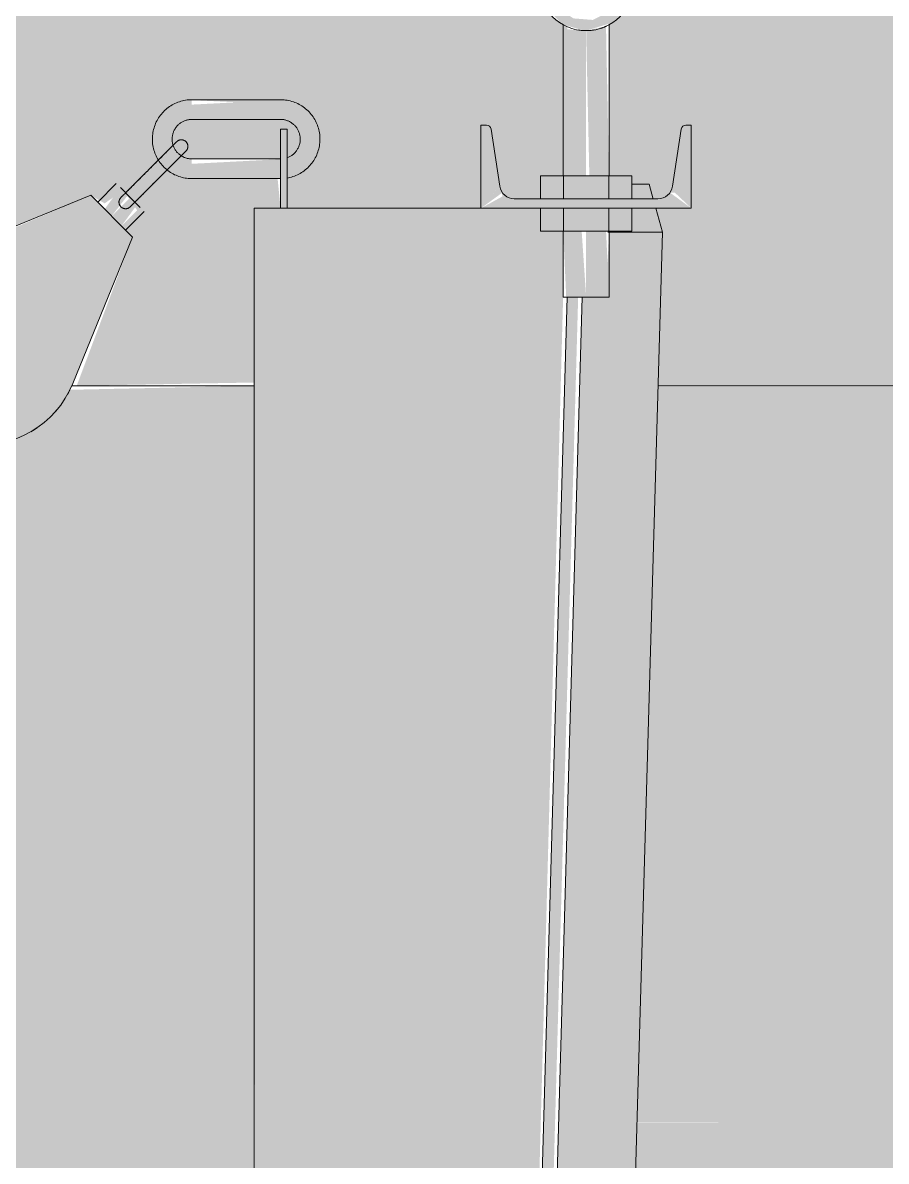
# Model space of a CAD drawing. Header units: inches. Extents: x -54880 to -186, y -265 to 853.
# Drawn here: x -15896.8 to -15880.38, y 263.26 to 284.9 of the extents above; entities that cross this region are included whole.
import ezdxf

# ---------------------------------------------------------------- set-up
doc = ezdxf.new("R2010")
doc.units = ezdxf.units.IN
doc.header["$MEASUREMENT"] = 0
for name, color, linetype, lineweight in [('I-WALL', 2, 'Continuous', 9), ('M-HVAC-DUCT', 70, 'Continuous', 9), ('Q-SPCQ', 91, 'Continuous', 9)]:
    doc.layers.add(name, color=color, linetype=linetype, lineweight=lineweight)

# ---------------------------------------------------------------- blocks, each defined once
blk = doc.blocks.new('Basketball_Backstop-Performance_Sports_Systems-3103-Ceiling_Hung - 27_-0_ to 27_-11 7_8_-652462-Section 1')
at = {"layer": 'Q-SPCQ'}
for points in [[(22184.678, 284.75), (22185.165, 284.898), (22185.463, 285.203), (22185.584, 285.656), (22185.463, 286.109), (22185.428, 286.089), (22185.391, 285.465), (22185.19, 285.144), (22184.804, 284.954), (22184.436, 284.983), (22184.127, 285.184), (22183.951, 285.514), (22183.893, 286.109), (22183.777, 285.615), (22183.893, 285.203), (22184.225, 284.871), (22184.605, 284.76)], [(22178.865, 283.069), (22178.865, 283.431), (22177.178, 283.344), (22177.178, 283.069)], [(22178.99, 281.375), (22178.99, 282.875), (22178.865, 282.875), (22178.865, 281.375)], [(22178.865, 281.944), (22178.865, 282.306), (22177.178, 282.219), (22177.178, 281.944)], [(22184.245, 281.555), (22184.245, 281.992), (22183.812, 281.992), (22183.812, 281.555)], [(22185.111, 281.555), (22185.111, 281.992), (22184.245, 281.992), (22184.245, 281.555)], [(22185.544, 281.555), (22185.544, 281.992), (22185.111, 281.992), (22185.111, 281.555)], [(22175.653, 281.225), (22175.962, 281.623), (22175.819, 281.766), (22175.52, 281.357), (22175.584, 281.294)], [(22175.84, 281.037), (22176.139, 281.446), (22176.006, 281.578), (22175.653, 281.225), (22175.785, 281.092)], [(22184.245, 280.937), (22184.245, 281.375), (22183.812, 281.375), (22183.812, 280.937)], [(22185.111, 280.937), (22185.111, 281.375), (22184.245, 281.375), (22184.245, 280.937)], [(22185.544, 280.937), (22185.544, 281.375), (22185.111, 281.375), (22185.111, 280.937)], [(22180.969, 152.543), (22182.463, 152.543), (22186.13, 280.918), (22185.114, 280.918), (22185.056, 279.687), (22184.601, 279.687), (22181.073, 156.155)], [(22180.969, 152.543), (22184.526, 279.687), (22184.32, 279.687), (22180.944, 160.843), (22180.944, 152.633)]]:
    blk.add_hatch(color=256, dxfattribs=at).paths.add_polyline_path(points, flags=0)
h = blk.add_hatch(color=256, dxfattribs=at)
h.paths.add_polyline_path([(22184.678, 279.687), (22185.115, 279.687), (22185.057, 280.937), (22184.678, 280.937)], flags=0)
h.paths.add_polyline_path([(22185.056, 281.992), (22185.112, 281.992), (22185.056, 284.833), (22184.678, 284.75), (22184.739, 281.992), (22185.018, 281.992)], flags=0)
h = blk.add_hatch(color=256, dxfattribs=at)
h.paths.add_polyline_path([(22184.678, 279.687), (22184.593, 280.937), (22184.242, 280.937), (22184.299, 279.687), (22184.565, 279.687)], flags=0)
h.paths.add_polyline_path([(22184.243, 281.992), (22184.678, 281.992), (22184.678, 284.75), (22184.247, 284.781), (22184.244, 282.751)], flags=0)
h = blk.add_hatch(color=256, dxfattribs=at)
h.paths.add_polyline_path([(22186.678, 281.375), (22186.678, 282.955), (22186.486, 282.879), (22186.321, 281.793)], flags=0)
h.paths.add_polyline_path([(22186.678, 281.375), (22186.271, 281.671), (22186.227, 281.623)], flags=0)
h.paths.add_polyline_path([(22182.678, 281.375), (22186.678, 281.375), (22186.044, 281.555), (22183.312, 281.555)], flags=0)
h.paths.add_polyline_path([(22182.678, 281.375), (22183.084, 281.671), (22183.052, 281.729)], flags=0)
h.paths.add_polyline_path([(22182.678, 281.375), (22183.035, 281.793), (22182.869, 282.879), (22182.678, 282.955), (22182.678, 282.751)], flags=0)
h = blk.add_hatch(color=256, dxfattribs=at)
h.paths.add_polyline_path([(22186.044, 280.918), (22186.13, 280.918), (22186.002, 281.375), (22185.544, 281.375), (22185.544, 280.937), (22185.544, 280.918)], flags=0)
h.paths.add_polyline_path([(22185.952, 281.555), (22185.875, 281.832), (22185.544, 281.832), (22185.544, 281.555)], flags=0)
h = blk.add_hatch(color=256, dxfattribs=at)
h.paths.add_polyline_path([(22173.09, 276.877), (22173.548, 276.912), (22173.985, 277.058), (22174.373, 277.305), (22174.689, 277.64), (22174.922, 278.062), (22176.05, 280.827), (22175.255, 281.623), (22172.068, 280.261), (22171.733, 279.945), (22171.485, 279.557), (22171.34, 279.121), (22171.305, 278.662), (22171.447, 278.062), (22171.569, 277.787), (22171.852, 277.424), (22172.217, 277.14), (22172.636, 276.955)], flags=0)
h.paths.add_polyline_path([(22173.309, 278.262), (22173.309, 278.502), (22173.192, 278.409), (22173.286, 278.29)], flags=0)
h.paths.add_polyline_path([(22172.821, 278.393), (22173.001, 278.534), (22172.898, 278.587), (22172.822, 278.396)], flags=0)
h.paths.add_polyline_path([(22173.047, 279.238), (22173.047, 278.998), (22173.215, 279.026), (22173.05, 279.234)], flags=0)
h.paths.add_polyline_path([(22173.535, 279.107), (22173.321, 278.991), (22173.461, 278.92), (22173.509, 279.042)], flags=0)
h.paths.add_polyline_path([(22173.309, 278.262), (22172.804, 278.456), (22172.725, 278.916), (22173.082, 279.229), (22173.546, 279.068), (22173.641, 278.594), (22173.344, 278.298)], flags=0)
h.paths.add_polyline_path([(22173.399, 278.58), (22173.666, 278.619), (22173.459, 278.75), (22173.421, 278.609)], flags=0)
h.paths.add_polyline_path([(22172.901, 278.713), (22172.822, 278.9), (22172.718, 278.859), (22172.857, 278.748)], flags=0)
h = blk.add_hatch(color=256, dxfattribs=at)
h.paths.add_polyline_path([(22181.678, 116), (22181.658, 119.75), (22178.365, 119.75), (22178.365, 119.312), (22179.053, 119.312), (22179.053, 119.125), (22178.365, 119.125), (22178.365, 116), (22180.82, 116)], flags=0)
h.paths.add_polyline_path([(22178.365, 120.25), (22181.678, 120.25), (22181.612, 128.782), (22178.365, 128.75), (22178.365, 120.875), (22179.053, 120.875), (22179.053, 120.687), (22178.365, 120.687)], flags=0)
h.paths.add_polyline_path([(22181.678, 129.217), (22181.678, 135.437), (22178.365, 135.437), (22178.365, 135), (22179.053, 135), (22179.053, 134.812), (22178.365, 134.812), (22178.365, 129.205), (22179.336, 129.231), (22180.583, 129.242), (22181.609, 129.218)], flags=0)
h.paths.add_polyline_path([(22181.188, 129), (22181.678, 129.125), (22181.609, 129.186), (22181.334, 129.065)], flags=0)
h.paths.add_polyline_path([(22181.678, 128.823), (22181.611, 128.944), (22181.367, 128.935), (22181.611, 128.847)], flags=0)
h.paths.add_polyline_path([(22179.939, 135.937), (22181.678, 135.937), (22181.678, 152.543), (22180.969, 152.543), (22180.944, 152.633), (22180.944, 161.75), (22178.365, 161.75), (22178.447, 161.312), (22179.053, 161.312), (22179.053, 161.125), (22178.365, 161.125), (22178.365, 136.562), (22179.053, 136.562), (22179.053, 136.375), (22178.365, 136.375), (22178.365, 135.937), (22179.336, 135.937)], flags=0)
h.paths.add_polyline_path([(22180.944, 162.25), (22180.966, 162.25), (22181.678, 187.186), (22181.678, 224.783), (22178.365, 224.75), (22178.446, 162.875), (22179.053, 162.875), (22179.053, 162.687), (22178.365, 162.687), (22178.447, 162.25), (22180.82, 162.25)], flags=0)
h.paths.add_polyline_path([(22181.678, 225.217), (22181.678, 281.375), (22178.365, 281.375), (22178.404, 225.203), (22179.336, 225.231), (22180.583, 225.242), (22181.188, 225.228)], flags=0)
h.paths.add_polyline_path([(22181.188, 225), (22181.678, 225.125), (22181.678, 225.217), (22181.334, 225.065)], flags=0)
h.paths.add_polyline_path([(22181.678, 224.823), (22181.678, 224.935), (22181.534, 224.875)], flags=0)
h = blk.add_hatch(color=256, dxfattribs=at)
h.paths.add_polyline_path([(22181.678, 116), (22184.99, 116), (22184.988, 119.788), (22183.586, 119.752), (22181.678, 119.75), (22181.678, 118.645)], flags=0)
h.paths.add_polyline_path([(22181.678, 120.217), (22184.533, 120.195), (22184.99, 120.208), (22184.982, 128.125), (22184.303, 128.125), (22184.303, 128.312), (22184.99, 128.312), (22184.982, 128.75), (22181.678, 128.75), (22181.678, 120.241)], flags=0)
h.paths.add_polyline_path([(22182.168, 120), (22181.678, 120.125), (22181.699, 120.062), (22181.9, 120.035)], flags=0)
h.paths.add_polyline_path([(22181.678, 119.823), (22181.9, 119.965), (22181.678, 119.875)], flags=0)
h.paths.add_polyline_path([(22182.535, 129.25), (22184.99, 129.25), (22184.981, 129.687), (22184.303, 129.687), (22184.303, 129.875), (22184.99, 129.875), (22184.977, 135.474), (22183.586, 135.44), (22181.678, 135.437), (22181.747, 129.25), (22181.9, 129.25)], flags=0)
h.paths.add_polyline_path([(22181.678, 135.904), (22184.483, 135.886), (22184.99, 135.895), (22184.959, 161.785), (22183.586, 161.752), (22182.727, 161.77), (22182.463, 152.543), (22181.678, 152.543), (22181.678, 135.929)], flags=0)
h.paths.add_polyline_path([(22182.168, 135.687), (22181.678, 135.812), (22181.678, 135.752), (22181.9, 135.723)], flags=0)
h.paths.add_polyline_path([(22181.678, 135.511), (22181.78, 135.636), (22181.678, 135.562)], flags=0)
h.paths.add_polyline_path([(22184.634, 162.187), (22184.99, 162.208), (22184.917, 224.125), (22184.508, 224.125), (22182.773, 162.242), (22184.601, 162.19)], flags=0)
h.paths.add_polyline_path([(22181.678, 187.186), (22182.751, 224.75), (22181.678, 224.75), (22181.678, 207.731)], flags=0)
h.paths.add_polyline_path([(22184.636, 224.312), (22184.99, 224.312), (22184.916, 224.75), (22184.526, 224.75), (22184.547, 224.312)], flags=0)
h.paths.add_polyline_path([(22182.244, 225.25), (22182.765, 225.25), (22184.24, 279.687), (22184.24, 280.937), (22183.812, 280.937), (22183.812, 281.375), (22181.678, 281.375), (22181.678, 225.25), (22181.9, 225.25)], flags=0)
h.paths.add_polyline_path([(22184.659, 225.25), (22184.99, 225.25), (22184.915, 225.687), (22184.552, 225.687), (22184.547, 225.25), (22184.636, 225.25)], flags=0)
h.paths.add_polyline_path([(22184.915, 225.875), (22184.99, 225.875), (22184.907, 238.104), (22184.636, 225.875), (22184.877, 225.875)], flags=0)
for p, q in [((22184.24, 284.862), (22184.24, 281.992)), ((22184.24, 284.862), (22184.24, 281.992)), ((22185.115, 281.992), (22185.115, 284.862)), ((22185.115, 281.992), (22185.115, 284.862)), ((22178.865, 283.437), (22177.178, 283.437)), ((22177.178, 283.062), (22178.865, 283.062)), ((22178.865, 281.375), (22178.865, 282.875)), ((22178.99, 282.875), (22178.865, 282.875)), ((22178.99, 282.875), (22178.99, 281.375)), ((22182.78, 282.955), (22182.678, 282.955)), ((22182.678, 282.955), (22182.678, 281.375)), ((22183.035, 281.793), (22182.869, 282.879)), ((22186.486, 282.879), (22186.321, 281.793)), ((22186.678, 282.955), (22186.575, 282.955)), ((22186.678, 281.375), (22186.678, 282.955)), ((22178.865, 282.312), (22177.178, 282.312)), ((22183.812, 281.992), (22184.245, 281.992)), ((22183.812, 281.992), (22183.812, 281.555)), ((22184.245, 281.992), (22185.111, 281.992)), ((22184.245, 281.555), (22184.245, 281.992)), ((22185.111, 281.992), (22185.544, 281.992)), ((22185.111, 281.555), (22185.111, 281.992)), ((22185.544, 281.555), (22185.544, 281.992)), ((22175.741, 281.844), (22175.388, 281.49)), ((22175.819, 281.766), (22176.006, 281.578)), ((22177.178, 281.937), (22178.865, 281.937)), ((22185.875, 281.832), (22185.544, 281.832)), ((22185.953, 281.55), (22185.875, 281.832)), ((22175.255, 281.623), (22172.469, 280.486)), ((22176.05, 280.827), (22175.255, 281.623)), ((22176.006, 281.578), (22176.194, 281.391)), ((22186.044, 281.555), (22183.312, 281.555)), ((22178.365, 281.375), (22178.365, 225.161)), ((22178.365, 281.375), (22181.678, 281.375)), ((22181.678, 281.375), (22182.684, 281.375)), ((22182.678, 281.375), (22186.678, 281.375)), ((22183.812, 281.375), (22183.812, 280.937)), ((22184.245, 280.937), (22184.245, 281.375)), ((22185.111, 280.937), (22185.111, 281.375)), ((22185.544, 280.937), (22185.544, 281.375)), ((22186.13, 280.918), (22186.002, 281.375)), ((22175.918, 280.96), (22176.271, 281.313)), ((22182.463, 152.543), (22186.13, 280.918)), ((22184.245, 280.937), (22183.812, 280.937)), ((22184.24, 280.937), (22184.24, 279.687)), ((22185.111, 280.937), (22184.245, 280.937)), ((22185.09, 280.918), (22186.13, 280.918)), ((22185.544, 280.937), (22185.111, 280.937)), ((22185.115, 279.687), (22185.115, 280.937)), ((22174.914, 278.042), (22176.05, 280.827)), ((22180.968, 162.328), (22184.32, 279.687)), ((22180.969, 152.543), (22184.601, 279.687)), ((22184.678, 279.687), (22184.24, 279.687)), ((22185.115, 279.687), (22184.678, 279.687))]:
    blk.add_line(p, q, dxfattribs=at)
at = {"layer": 'Q-SPCQ', "flags": 128}
for points in [[(22177.178, 283.437), (22177.148, 283.437), (22177.118, 283.435), (22177.088, 283.432), (22177.058, 283.428), (22177.029, 283.423), (22177, 283.416), (22176.971, 283.408), (22176.942, 283.399), (22176.914, 283.389), (22176.886, 283.378), (22176.858, 283.366), (22176.831, 283.353), (22176.805, 283.338), (22176.779, 283.323), (22176.754, 283.307), (22176.73, 283.289), (22176.706, 283.271), (22176.683, 283.251), (22176.661, 283.231), (22176.64, 283.21), (22176.619, 283.188), (22176.6, 283.165), (22176.581, 283.142), (22176.563, 283.118), (22176.547, 283.093), (22176.531, 283.067), (22176.516, 283.041), (22176.503, 283.014), (22176.49, 282.987), (22176.479, 282.959), (22176.468, 282.931), (22176.459, 282.903), (22176.451, 282.874), (22176.444, 282.844), (22176.439, 282.815), (22176.434, 282.785), (22176.431, 282.756), (22176.429, 282.726), (22176.428, 282.696), (22176.428, 282.687)], [(22179.615, 282.687), (22179.615, 282.717), (22179.613, 282.747), (22179.61, 282.777), (22179.606, 282.807), (22179.6, 282.837), (22179.594, 282.866), (22179.586, 282.895), (22179.577, 282.923), (22179.567, 282.952), (22179.556, 282.98), (22179.544, 283.007), (22179.531, 283.034), (22179.516, 283.06), (22179.501, 283.086), (22179.484, 283.111), (22179.467, 283.135), (22179.448, 283.159), (22179.429, 283.182), (22179.409, 283.204), (22179.388, 283.226), (22179.366, 283.246), (22179.343, 283.266), (22179.32, 283.284), (22179.295, 283.302), (22179.271, 283.319), (22179.245, 283.334), (22179.219, 283.349), (22179.192, 283.363), (22179.165, 283.375), (22179.137, 283.387), (22179.109, 283.397), (22179.08, 283.406), (22179.051, 283.414), (22179.022, 283.421), (22178.993, 283.427), (22178.963, 283.431), (22178.933, 283.434), (22178.903, 283.437), (22178.873, 283.437), (22178.865, 283.437)], [(22176.803, 282.687), (22176.803, 282.702), (22176.804, 282.717), (22176.806, 282.732), (22176.808, 282.747), (22176.81, 282.762), (22176.814, 282.777), (22176.817, 282.791), (22176.822, 282.805), (22176.827, 282.82), (22176.832, 282.834), (22176.839, 282.847), (22176.845, 282.861), (22176.852, 282.874), (22176.86, 282.887), (22176.868, 282.899), (22176.877, 282.911), (22176.886, 282.923), (22176.896, 282.935), (22176.906, 282.946), (22176.917, 282.957), (22176.928, 282.967), (22176.939, 282.977), (22176.951, 282.986), (22176.963, 282.995), (22176.975, 283.003), (22176.988, 283.011), (22177.001, 283.018), (22177.014, 283.025), (22177.028, 283.031), (22177.042, 283.037), (22177.056, 283.042), (22177.07, 283.047), (22177.085, 283.051), (22177.099, 283.054), (22177.114, 283.057), (22177.129, 283.059), (22177.144, 283.061), (22177.159, 283.062), (22177.174, 283.062), (22177.178, 283.062)], [(22178.865, 283.062), (22178.88, 283.062), (22178.895, 283.061), (22178.91, 283.06), (22178.925, 283.058), (22178.94, 283.055), (22178.954, 283.052), (22178.969, 283.048), (22178.983, 283.043), (22178.997, 283.038), (22179.011, 283.033), (22179.025, 283.027), (22179.038, 283.02), (22179.052, 283.013), (22179.065, 283.005), (22179.077, 282.997), (22179.089, 282.988), (22179.101, 282.979), (22179.113, 282.969), (22179.124, 282.959), (22179.134, 282.949), (22179.145, 282.938), (22179.154, 282.926), (22179.164, 282.915), (22179.173, 282.903), (22179.181, 282.89), (22179.189, 282.877), (22179.196, 282.864), (22179.203, 282.851), (22179.209, 282.837), (22179.215, 282.823), (22179.22, 282.809), (22179.225, 282.795), (22179.229, 282.781), (22179.232, 282.766), (22179.235, 282.751), (22179.237, 282.736), (22179.239, 282.722), (22179.24, 282.707), (22179.24, 282.692), (22179.24, 282.687)], [(22176.36, 282.109), (22176.381, 282.13), (22176.402, 282.151), (22176.423, 282.172), (22176.444, 282.193), (22176.465, 282.214), (22176.486, 282.235), (22176.506, 282.255), (22176.527, 282.276), (22176.547, 282.296), (22176.566, 282.315), (22176.586, 282.335), (22176.605, 282.354), (22176.623, 282.372), (22176.641, 282.39), (22176.659, 282.408), (22176.677, 282.425), (22176.693, 282.442), (22176.709, 282.458), (22176.725, 282.474), (22176.74, 282.489), (22176.755, 282.504), (22176.769, 282.518), (22176.782, 282.531), (22176.794, 282.543), (22176.806, 282.555), (22176.817, 282.566), (22176.828, 282.576), (22176.837, 282.586), (22176.846, 282.595), (22176.854, 282.603), (22176.861, 282.61), (22176.868, 282.617), (22176.874, 282.622), (22176.878, 282.627), (22176.882, 282.631), (22176.886, 282.635), (22176.888, 282.637), (22176.889, 282.638), (22176.89, 282.639)], [(22176.89, 282.639), (22176.89, 282.639), (22176.888, 282.637), (22176.886, 282.635), (22176.883, 282.632), (22176.88, 282.629), (22176.875, 282.624), (22176.869, 282.618), (22176.863, 282.612), (22176.856, 282.605), (22176.848, 282.597), (22176.84, 282.589), (22176.83, 282.579), (22176.82, 282.569), (22176.809, 282.558), (22176.797, 282.546), (22176.785, 282.534), (22176.772, 282.521), (22176.758, 282.507), (22176.744, 282.493), (22176.729, 282.478), (22176.714, 282.463), (22176.698, 282.447), (22176.681, 282.43), (22176.664, 282.413), (22176.646, 282.395), (22176.628, 282.377), (22176.61, 282.359), (22176.591, 282.34), (22176.572, 282.321), (22176.552, 282.301), (22176.532, 282.281), (22176.512, 282.261), (22176.491, 282.24), (22176.471, 282.22), (22176.45, 282.199), (22176.429, 282.178), (22176.408, 282.157), (22176.387, 282.136), (22176.366, 282.114), (22176.36, 282.109)], [(22176.428, 282.687), (22176.428, 282.658), (22176.43, 282.628), (22176.433, 282.598), (22176.437, 282.568), (22176.443, 282.538), (22176.449, 282.509), (22176.457, 282.48), (22176.466, 282.452), (22176.476, 282.423), (22176.487, 282.395), (22176.499, 282.368), (22176.513, 282.341), (22176.527, 282.315), (22176.542, 282.289), (22176.559, 282.264), (22176.576, 282.24), (22176.595, 282.216), (22176.614, 282.193), (22176.634, 282.171), (22176.655, 282.149), (22176.677, 282.129), (22176.7, 282.109), (22176.723, 282.091), (22176.748, 282.073), (22176.773, 282.056), (22176.798, 282.041), (22176.824, 282.026), (22176.851, 282.012), (22176.878, 282), (22176.906, 281.988), (22176.934, 281.978), (22176.963, 281.969), (22176.992, 281.961), (22177.021, 281.954), (22177.05, 281.948), (22177.08, 281.944), (22177.11, 281.941), (22177.14, 281.938), (22177.17, 281.938), (22177.178, 281.937)], [(22177.178, 282.312), (22177.163, 282.313), (22177.148, 282.314), (22177.133, 282.315), (22177.118, 282.317), (22177.103, 282.32), (22177.089, 282.323), (22177.074, 282.327), (22177.06, 282.332), (22177.046, 282.337), (22177.032, 282.342), (22177.018, 282.348), (22177.005, 282.355), (22176.991, 282.362), (22176.979, 282.37), (22176.966, 282.378), (22176.954, 282.387), (22176.942, 282.396), (22176.931, 282.406), (22176.919, 282.416), (22176.909, 282.426), (22176.899, 282.437), (22176.889, 282.449), (22176.879, 282.46), (22176.871, 282.472), (22176.862, 282.485), (22176.854, 282.498), (22176.847, 282.511), (22176.84, 282.524), (22176.834, 282.538), (22176.828, 282.552), (22176.823, 282.566), (22176.819, 282.58), (22176.815, 282.594), (22176.811, 282.609), (22176.808, 282.624), (22176.806, 282.639), (22176.804, 282.653), (22176.803, 282.668), (22176.803, 282.683), (22176.803, 282.687)], [(22176.89, 282.639), (22176.894, 282.643), (22176.897, 282.646), (22176.901, 282.649), (22176.905, 282.652), (22176.909, 282.655), (22176.914, 282.658), (22176.918, 282.66), (22176.922, 282.662), (22176.927, 282.665), (22176.932, 282.667), (22176.936, 282.668), (22176.941, 282.67), (22176.946, 282.671), (22176.951, 282.673), (22176.955, 282.674), (22176.96, 282.674), (22176.965, 282.675), (22176.97, 282.675), (22176.975, 282.676), (22176.98, 282.676), (22176.985, 282.676), (22176.99, 282.675), (22176.995, 282.675), (22177, 282.674), (22177.005, 282.673), (22177.01, 282.672), (22177.015, 282.67), (22177.02, 282.669), (22177.024, 282.667), (22177.029, 282.665), (22177.033, 282.663), (22177.038, 282.661), (22177.042, 282.658), (22177.046, 282.656), (22177.051, 282.653), (22177.055, 282.65), (22177.059, 282.647), (22177.062, 282.643), (22177.066, 282.64), (22177.067, 282.639)], [(22177.067, 282.639), (22177.07, 282.635), (22177.074, 282.632), (22177.077, 282.628), (22177.08, 282.624), (22177.083, 282.62), (22177.085, 282.616), (22177.088, 282.611), (22177.09, 282.607), (22177.092, 282.602), (22177.094, 282.598), (22177.096, 282.593), (22177.098, 282.588), (22177.099, 282.583), (22177.1, 282.579), (22177.101, 282.574), (22177.102, 282.569), (22177.103, 282.564), (22177.103, 282.559), (22177.103, 282.554), (22177.103, 282.549), (22177.103, 282.544), (22177.103, 282.539), (22177.102, 282.534), (22177.102, 282.529), (22177.101, 282.524), (22177.099, 282.519), (22177.098, 282.514), (22177.097, 282.51), (22177.095, 282.505), (22177.093, 282.5), (22177.091, 282.496), (22177.089, 282.491), (22177.086, 282.487), (22177.083, 282.483), (22177.081, 282.479), (22177.078, 282.475), (22177.075, 282.471), (22177.071, 282.467), (22177.068, 282.463), (22177.067, 282.462)], [(22178.985, 281.947), (22179.014, 281.952), (22179.044, 281.959), (22179.073, 281.967), (22179.101, 281.976), (22179.13, 281.986), (22179.157, 281.997), (22179.185, 282.009), (22179.212, 282.022), (22179.238, 282.037), (22179.264, 282.052), (22179.289, 282.068), (22179.313, 282.086), (22179.337, 282.104), (22179.36, 282.124), (22179.382, 282.144), (22179.403, 282.165), (22179.424, 282.187), (22179.443, 282.21), (22179.462, 282.233), (22179.48, 282.257), (22179.496, 282.282), (22179.512, 282.308), (22179.527, 282.334), (22179.54, 282.361), (22179.553, 282.388), (22179.564, 282.416), (22179.575, 282.444), (22179.584, 282.472), (22179.592, 282.501), (22179.599, 282.531), (22179.604, 282.56), (22179.609, 282.59), (22179.612, 282.619), (22179.614, 282.649), (22179.615, 282.679), (22179.615, 282.687)], [(22179.24, 282.687), (22179.24, 282.673), (22179.239, 282.658), (22179.238, 282.643), (22179.236, 282.628), (22179.233, 282.613), (22179.23, 282.598), (22179.226, 282.584), (22179.221, 282.57), (22179.216, 282.555), (22179.211, 282.541), (22179.205, 282.528), (22179.198, 282.514), (22179.191, 282.501), (22179.183, 282.488), (22179.175, 282.476), (22179.166, 282.464), (22179.157, 282.452), (22179.147, 282.44), (22179.137, 282.429), (22179.127, 282.418), (22179.116, 282.408), (22179.104, 282.398), (22179.092, 282.389), (22179.08, 282.38), (22179.068, 282.372), (22179.055, 282.364), (22179.042, 282.357), (22179.029, 282.35), (22179.015, 282.344), (22179.001, 282.338), (22178.987, 282.333)], [(22176.537, 281.932), (22176.558, 281.953), (22176.579, 281.974), (22176.6, 281.995), (22176.621, 282.016), (22176.642, 282.037), (22176.663, 282.058), (22176.683, 282.079), (22176.703, 282.099), (22176.723, 282.119), (22176.743, 282.139), (22176.762, 282.158), (22176.781, 282.177), (22176.8, 282.195), (22176.818, 282.214), (22176.836, 282.231), (22176.853, 282.249), (22176.87, 282.265), (22176.886, 282.282), (22176.902, 282.297), (22176.917, 282.312), (22176.931, 282.327), (22176.945, 282.341), (22176.958, 282.354), (22176.971, 282.366), (22176.983, 282.378), (22176.994, 282.389), (22177.004, 282.4), (22177.014, 282.409), (22177.023, 282.418), (22177.031, 282.426), (22177.038, 282.434), (22177.045, 282.44), (22177.05, 282.446), (22177.055, 282.451), (22177.059, 282.455), (22177.062, 282.458), (22177.065, 282.46), (22177.066, 282.462), (22177.067, 282.462)], [(22177.067, 282.462), (22177.066, 282.462), (22177.065, 282.461), (22177.063, 282.458), (22177.06, 282.456), (22177.056, 282.452), (22177.052, 282.447), (22177.046, 282.442), (22177.04, 282.435), (22177.033, 282.428), (22177.025, 282.42), (22177.016, 282.412), (22177.007, 282.402), (22176.997, 282.392), (22176.986, 282.381), (22176.974, 282.37), (22176.962, 282.357), (22176.949, 282.344), (22176.935, 282.331), (22176.921, 282.316), (22176.906, 282.301), (22176.891, 282.286), (22176.874, 282.27), (22176.858, 282.253), (22176.841, 282.236), (22176.823, 282.219), (22176.805, 282.2), (22176.787, 282.182), (22176.768, 282.163), (22176.748, 282.144), (22176.729, 282.124), (22176.709, 282.104), (22176.689, 282.084), (22176.668, 282.064), (22176.648, 282.043), (22176.627, 282.022), (22176.606, 282.001), (22176.585, 281.98), (22176.563, 281.959), (22176.542, 281.938), (22176.537, 281.932)], [(22176.36, 282.109), (22176.339, 282.088), (22176.317, 282.066), (22176.296, 282.045), (22176.275, 282.024), (22176.254, 282.003), (22176.234, 281.983), (22176.213, 281.962), (22176.193, 281.942), (22176.173, 281.922), (22176.153, 281.902), (22176.134, 281.883), (22176.115, 281.864), (22176.096, 281.845), (22176.078, 281.827), (22176.06, 281.809), (22176.043, 281.792), (22176.026, 281.775), (22176.01, 281.759), (22175.994, 281.743), (22175.979, 281.728), (22175.965, 281.714), (22175.951, 281.7), (22175.938, 281.687), (22175.925, 281.674), (22175.914, 281.662), (22175.902, 281.651), (22175.892, 281.641), (22175.882, 281.631), (22175.874, 281.623), (22175.866, 281.614), (22175.858, 281.607), (22175.852, 281.601), (22175.846, 281.595), (22175.841, 281.59), (22175.837, 281.586), (22175.834, 281.583), (22175.832, 281.581), (22175.83, 281.579), (22175.829, 281.578)], [(22175.934, 281.683), (22175.947, 281.696), (22175.961, 281.71), (22175.975, 281.724), (22175.99, 281.739), (22176.006, 281.755), (22176.022, 281.771), (22176.039, 281.787), (22176.056, 281.805), (22176.073, 281.822), (22176.091, 281.84), (22176.11, 281.859), (22176.129, 281.878), (22176.148, 281.897), (22176.168, 281.917), (22176.188, 281.937), (22176.208, 281.957), (22176.228, 281.977), (22176.249, 281.998), (22176.27, 282.019), (22176.291, 282.04), (22176.312, 282.061), (22176.333, 282.082), (22176.354, 282.103), (22176.36, 282.109)], [(22176.006, 281.402), (22176.007, 281.402), (22176.008, 281.403), (22176.01, 281.405), (22176.013, 281.408), (22176.017, 281.412), (22176.021, 281.417), (22176.027, 281.422), (22176.033, 281.429), (22176.04, 281.436), (22176.048, 281.444), (22176.057, 281.452), (22176.066, 281.462), (22176.076, 281.472), (22176.087, 281.483), (22176.099, 281.494), (22176.111, 281.507), (22176.124, 281.52), (22176.138, 281.533), (22176.152, 281.548), (22176.167, 281.562), (22176.183, 281.578), (22176.199, 281.594), (22176.215, 281.611), (22176.232, 281.628), (22176.25, 281.645), (22176.268, 281.664), (22176.287, 281.682), (22176.306, 281.701), (22176.325, 281.72), (22176.344, 281.74), (22176.364, 281.76), (22176.385, 281.78), (22176.405, 281.8), (22176.426, 281.821), (22176.446, 281.842), (22176.467, 281.863), (22176.488, 281.884), (22176.51, 281.905), (22176.531, 281.926), (22176.537, 281.932)], [(22176.537, 281.932), (22176.515, 281.911), (22176.494, 281.89), (22176.473, 281.868), (22176.452, 281.847), (22176.431, 281.827), (22176.411, 281.806), (22176.39, 281.785), (22176.37, 281.765), (22176.35, 281.745), (22176.33, 281.725), (22176.311, 281.706), (22176.292, 281.687), (22176.273, 281.668), (22176.255, 281.65), (22176.237, 281.633), (22176.22, 281.615), (22176.203, 281.599), (22176.187, 281.582), (22176.171, 281.567), (22176.156, 281.552), (22176.142, 281.537), (22176.128, 281.523), (22176.115, 281.51)], [(22175.829, 281.402), (22175.826, 281.405), (22175.823, 281.409), (22175.82, 281.413), (22175.817, 281.417), (22175.814, 281.421), (22175.811, 281.425), (22175.808, 281.43), (22175.806, 281.434), (22175.804, 281.438), (22175.802, 281.443), (22175.8, 281.448), (22175.799, 281.452), (22175.797, 281.457), (22175.796, 281.462), (22175.795, 281.467), (22175.794, 281.472), (22175.794, 281.477), (22175.793, 281.482), (22175.793, 281.487), (22175.793, 281.492), (22175.793, 281.497), (22175.793, 281.502), (22175.794, 281.507), (22175.795, 281.512), (22175.796, 281.517), (22175.797, 281.522), (22175.798, 281.526), (22175.8, 281.531), (22175.802, 281.536), (22175.803, 281.54), (22175.806, 281.545), (22175.808, 281.549), (22175.81, 281.554), (22175.813, 281.558), (22175.816, 281.562), (22175.819, 281.566), (22175.822, 281.57), (22175.825, 281.574), (22175.829, 281.577), (22175.829, 281.578)], [(22175.829, 281.578), (22175.83, 281.579), (22175.831, 281.58), (22175.833, 281.582), (22175.836, 281.585), (22175.84, 281.589), (22175.845, 281.594), (22175.85, 281.599), (22175.856, 281.605), (22175.863, 281.612), (22175.871, 281.62), (22175.88, 281.629), (22175.889, 281.638), (22175.9, 281.649)], [(22176.006, 281.402), (22176.003, 281.398), (22175.999, 281.395), (22175.995, 281.392), (22175.991, 281.389), (22175.987, 281.386), (22175.983, 281.383), (22175.978, 281.381), (22175.974, 281.378), (22175.969, 281.376), (22175.965, 281.374), (22175.96, 281.372), (22175.955, 281.371), (22175.951, 281.369), (22175.946, 281.368), (22175.941, 281.367), (22175.936, 281.366), (22175.931, 281.366), (22175.926, 281.365), (22175.921, 281.365), (22175.916, 281.365), (22175.911, 281.365), (22175.906, 281.366), (22175.901, 281.366), (22175.896, 281.367), (22175.891, 281.368), (22175.886, 281.369), (22175.882, 281.37), (22175.877, 281.372), (22175.872, 281.374), (22175.867, 281.376), (22175.863, 281.378), (22175.859, 281.38), (22175.854, 281.382), (22175.85, 281.385), (22175.846, 281.388), (22175.842, 281.391), (22175.838, 281.394), (22175.834, 281.397), (22175.83, 281.401), (22175.829, 281.402)], [(22176.079, 281.475), (22176.069, 281.464), (22176.059, 281.455), (22176.05, 281.446), (22176.042, 281.438), (22176.035, 281.43), (22176.029, 281.424), (22176.023, 281.418), (22176.018, 281.413), (22176.014, 281.409), (22176.011, 281.406), (22176.008, 281.404), (22176.007, 281.402), (22176.006, 281.402)]]:
    blk.add_lwpolyline(points, dxfattribs=at)
at = {"layer": 'Q-SPCQ'}
for centre, radius, start, end in [((22184.678, 285.656), 0.906, 180, 0), ((22182.78, 282.865), 0.09, 8.6582, 90), ((22186.575, 282.865), 0.09, 90, 171.3418), ((22183.312, 281.835), 0.28, 188.6582, 270), ((22186.044, 281.835), 0.28, 270, 351.3418), ((22173.178, 278.75), 1.875, 112.1972, 337.8028), ((22173.178, 278.75), 1.875, 330, 333.6555), ((22173.178, 278.75), 1.875, 315, 319.0296), ((22173.178, 278.75), 1.875, 300, 304.3763)]:
    blk.add_arc(centre, radius, start, end, dxfattribs=at)
for points, knots in [([(22185.056, 284.833), (22185.053, 284.831), (22185.046, 284.829), (22185.032, 284.822), (22185.013, 284.814), (22184.992, 284.806), (22184.974, 284.799), (22184.964, 284.796), (22184.96, 284.795)], [0.6666667, 0.6666667, 0.6666667, 0.6666667, 0.6805556, 0.6944444, 0.7222222, 0.75, 0.7638889, 0.7777778, 0.7777778, 0.7777778, 0.7777778]), ([(22184.678, 284.75), (22184.652, 284.75), (22184.613, 284.752), (22184.563, 284.758), (22184.538, 284.761), (22184.526, 284.763)], [0, 0, 0, 0, 0.0555556, 0.0833333, 0.1111111, 0.1111111, 0.1111111, 0.1111111]), ([(22184.829, 284.763), (22184.817, 284.761), (22184.793, 284.758), (22184.743, 284.752), (22184.704, 284.75), (22184.678, 284.75)], [0.8888889, 0.8888889, 0.8888889, 0.8888889, 0.9166667, 0.9444444, 1, 1, 1, 1])]:
    blk.add_open_spline(points, degree=3, knots=knots, dxfattribs=at)

msp = doc.modelspace()

# ---------------------------------------------------------------- hatches: boundary and pattern name
at = {"layer": 'I-WALL', "lineweight": 5}
h = msp.add_hatch(color=256, dxfattribs=at)
h.paths.add_polyline_path([(-16770.047, 225.781), (-16749.526, 225.781), (-16717.479, 250), (-16798.728, 250), (-16781.112, 225.781), (-16770.05, 225.781)], flags=0)
h.paths.add_polyline_path([(-16781.498, 225.781), (-16799.115, 250), (-16825.021, 250), (-16825.021, 225.781), (-16799.104, 225.781)], flags=0)
h.paths.add_polyline_path([(-16895.939, 225.781), (-16885.338, 225.781), (-16897.966, 250.023), (-16899.807, 225.781)], flags=0)
h.paths.add_polyline_path([(-16314.933, 225.781), (-16207.189, 225.781), (-16207.189, 227.781), (-16199.228, 227.781), (-16199.228, 225.781), (-15968.306, 225.781), (-16000.354, 250), (-16324.126, 250), (-16331.849, 225.781), (-16317.111, 225.781)], flags=0)
h.paths.add_polyline_path([(-16833.334, 281.375), (-16833.334, 282.955), (-16833.142, 282.879), (-16833.031, 281.729), (-16833.18, 281.555)], flags=0)
h.paths.add_polyline_path([(-16405.781, 284.859), (-16405.926, 284.945), (-16405.817, 284.873)], flags=0)
h.paths.add_polyline_path([(-16831.896, 225.781), (-16831.896, 225.875), (-16831.646, 225.875), (-16831.646, 241.022), (-16831.903, 250), (-16878.834, 250), (-16878.834, 278), (-16832.704, 278.062), (-16832.786, 280.918), (-16832.7, 281.375), (-16833.334, 281.375), (-16832.608, 281.555), (-16832.531, 281.832), (-16832.2, 281.832), (-16832.2, 281.992), (-16831.768, 281.992), (-16831.712, 284.833), (-16831.975, 285.015), (-16832.209, 285.422), (-16832.203, 285.906), (-16832.084, 286.406), (-16832.084, 289.687), (-16831.575, 289.687), (-16831.575, 290.5), (-16832.209, 290.5), (-16832.209, 289.812), (-16832.396, 289.812), (-16832.396, 290.5), (-16879.334, 290.56), (-16879.334, 294), (-16831.55, 294.07), (-16831.544, 294.226), (-16831.492, 294.429), (-16831.334, 294.444), (-16831.084, 294), (-16783.334, 293.94), (-16783.334, 290.5), (-16830.271, 290.5), (-16830.271, 289.812), (-16830.459, 289.812), (-16830.459, 290.5), (-16831.092, 290.5), (-16831.092, 289.687), (-16830.584, 289.687), (-16830.549, 286.109), (-16830.428, 285.656), (-16830.575, 285.169), (-16830.911, 284.859), (-16830.903, 284.781), (-16830.896, 281.992), (-16830.468, 281.992), (-16830.468, 281.555), (-16829.691, 281.476), (-16829.159, 281.375), (-16825.646, 281.375), (-16825.646, 282.875), (-16825.521, 282.875), (-16825.465, 282.306), (-16823.834, 282.219), (-16823.834, 281.944), (-16825.521, 281.944), (-16825.465, 281.375), (-16825.021, 281.375), (-16825.021, 278), (-16821.578, 278.062), (-16822.662, 280.871), (-16822.551, 281.092), (-16822.795, 281.446), (-16822.42, 281.711), (-16822.121, 281.412), (-16821.911, 281.623), (-16818.724, 280.261), (-16818.21, 279.687), (-16817.959, 278.935), (-16678.188, 281.096), (-16678.061, 281.639), (-16677.871, 281.988), (-16677.555, 282.343), (-16677.161, 282.607), (-16676.64, 282.838), (-16674.257, 283.81), (-16673.992, 283.655), (-16673.638, 283.899), (-16673.373, 283.524), (-16673.672, 283.225), (-16673.461, 283.015), (-16674.823, 279.828), (-16675.396, 279.314), (-16676.176, 279.083), (-16676.66, 279.105), (-16677.084, 279.235), (-16677.395, 279.405), (-16677.769, 279.696), (-16680.014, 278), (-16402.231, 278.062), (-16403.142, 280.918), (-16401.719, 281.375), (-16404.954, 281.375), (-16404.954, 280.937), (-16405.266, 280.937), (-16405.325, 279.687), (-16406.141, 279.687), (-16406.141, 280.937), (-16406.454, 280.937), (-16406.454, 281.375), (-16406.704, 281.375), (-16406.704, 282.955), (-16406.141, 282.955), (-16406.083, 284.776), (-16406.083, 284.869), (-16406.172, 284.871), (-16406.172, 285.446), (-16406.271, 285.406), (-16406.271, 285.157), (-16406.521, 285.157), (-16406.521, 285.446), (-16406.896, 285.511), (-16406.896, 285.929), (-16406.521, 285.929), (-16406.521, 289.096), (-16407.204, 289.168), (-16407.204, 289.062), (-16407.467, 289.062), (-16407.532, 288.75), (-16407.95, 288.75), (-16407.961, 289.062), (-16408.214, 289.062), (-16408.214, 289.274), (-16892.144, 339.96), (-16891.2, 339.08), (-16894.625, 294), (-16886.334, 293.94), (-16886.334, 290.5), (-16894.891, 290.5), (-16897.697, 253.565), (-16883.223, 225.781), (-16835.646, 225.781), (-16835.584, 226), (-16832.209, 226), (-16832.209, 225.781)], flags=0)
h.paths.add_polyline_path([(-16335.121, 225.781), (-16327.397, 250), (-16355.391, 250), (-16355.391, 225.875), (-16354.704, 225.875), (-16354.704, 225.781), (-16343.983, 225.781)], flags=0)
h.paths.add_polyline_path([(-15966.329, 225.781), (-15965.939, 225.781), (-15965.939, 227.781), (-15957.978, 227.781), (-15957.978, 225.781), (-15936.306, 225.781), (-15918.69, 250), (-15999.939, 250), (-15967.892, 225.781)], flags=0)
h.paths.add_polyline_path([(-15935.92, 225.781), (-15892.396, 225.781), (-15892.396, 250), (-15918.303, 250), (-15935.407, 226.486)], flags=0)
h.paths.add_polyline_path([(-15885.209, 225.781), (-15885.209, 226), (-15881.771, 226), (-15881.771, 225.781), (-15852.334, 225.781), (-15852.334, 250), (-15885.515, 250), (-15885.771, 240.552), (-15885.771, 225.875), (-15885.521, 225.875), (-15885.521, 225.781)], flags=0)
h.paths.add_polyline_path([(-16362.704, 225.781), (-16362.704, 225.875), (-16362.016, 225.875), (-16362.016, 250), (-16390.011, 250), (-16382.287, 225.781), (-16363.35, 225.781)], flags=0)
h.paths.add_polyline_path([(-16385.558, 225.781), (-16393.282, 250), (-16717.064, 250), (-16749.111, 225.781), (-16689.689, 225.781), (-16689.689, 227.781), (-16681.728, 227.781), (-16681.728, 225.781), (-16448.439, 225.781), (-16448.439, 227.781), (-16440.478, 227.781), (-16440.478, 225.781), (-16387.558, 225.781)], flags=0)
h.paths.add_polyline_path([(-16315.196, 278), (-16037.486, 278.062), (-16039.676, 279.717), (-16040.023, 279.405), (-16040.334, 279.235), (-16040.885, 279.084), (-16041.242, 279.083), (-16041.71, 279.185), (-16042.135, 279.401), (-16042.49, 279.716), (-16042.753, 280.11), (-16042.984, 280.632), (-16043.912, 283.059), (-16043.801, 283.28), (-16044.045, 283.633), (-16043.67, 283.899), (-16043.371, 283.6), (-16043.161, 283.81), (-16039.974, 282.449), (-16039.46, 281.875), (-16039.229, 281.088), (-16039.165, 281.065), (-15899.436, 278.935), (-15899.337, 279.376), (-15899.121, 279.801), (-15898.805, 280.156), (-15898.411, 280.419), (-15897.89, 280.65), (-15895.507, 281.623), (-15895.242, 281.467), (-15894.888, 281.711), (-15894.623, 281.336), (-15894.922, 281.037), (-15894.711, 280.827), (-15895.773, 278), (-15892.396, 278.062), (-15892.396, 281.375), (-15891.896, 281.375), (-15891.953, 281.944), (-15893.584, 282.031), (-15893.584, 282.306), (-15891.896, 282.306), (-15891.896, 282.875), (-15891.771, 282.875), (-15891.771, 281.375), (-15888.084, 281.375), (-15887.428, 281.555), (-15886.95, 281.555), (-15886.95, 281.992), (-15886.518, 281.992), (-15886.441, 284.824), (-15886.725, 285.015), (-15886.959, 285.422), (-15886.943, 285.931), (-15886.834, 286.297), (-15886.834, 289.687), (-15886.325, 289.687), (-15886.325, 289.788), (-16042.913, 286.446), (-16043.057, 285.961), (-16044.014, 284.623), (-16044.178, 284.476), (-16044.463, 284.595), (-16044.43, 284.327), (-16044.7, 284.164), (-16045.122, 284.133), (-16045.38, 284.121), (-16045.439, 284.052), (-16045.668, 284.2), (-16045.573, 284.316), (-16045.731, 284.411), (-16045.767, 284.654), (-16046.046, 284.486), (-16047.136, 286.068), (-16047.219, 286.343), (-16047.224, 286.422), (-16311.266, 280.899), (-16311.325, 279.687), (-16312.141, 279.687), (-16312.141, 280.88), (-16314.292, 280.835), (-16314.933, 278.827)], flags=0)
h.paths.add_polyline_path([(-16682.903, 278), (-16680.346, 278.062), (-16677.943, 279.975), (-16678.166, 280.612), (-16678.209, 280.753), (-16817.972, 278.598), (-16818.023, 278), (-16687.745, 278)], flags=0)
h.paths.add_polyline_path([(-16318.467, 278), (-16317.585, 280.767), (-16325.759, 280.637), (-16332.801, 281.375), (-16355.391, 281.375), (-16355.391, 278), (-16323.706, 278)], flags=0)
h.paths.add_polyline_path([(-15966.329, 278), (-15899.314, 278.062), (-15899.416, 278.424), (-15899.459, 278.622), (-16039.227, 280.753), (-16039.405, 280.133), (-16039.46, 279.867), (-16036.99, 278), (-15985.696, 278)], flags=0)
h.paths.add_polyline_path([(-15884.084, 281.375), (-15884.435, 281.832), (-15884.276, 282.879), (-15884.084, 282.955), (-15884.084, 281.671)], flags=0)
h.paths.add_polyline_path([(-15884.084, 281.375), (-15884.49, 281.671), (-15884.397, 281.671), (-15884.274, 281.555)], flags=0)
h.paths.add_polyline_path([(-15884.715, 278), (-15852.334, 278), (-15852.334, 290.499), (-15885.842, 289.784), (-15885.842, 289.687), (-15885.334, 289.687), (-15885.258, 286.01), (-15885.178, 285.656), (-15885.299, 285.203), (-15885.661, 284.859), (-15885.653, 284.781), (-15885.646, 281.992), (-15885.218, 281.992), (-15885.218, 281.832), (-15884.887, 281.832), (-15884.81, 281.555), (-15884.441, 281.476), (-15884.084, 281.375), (-15884.759, 281.375), (-15884.632, 280.918), (-15884.714, 278.062)], flags=0)
h.paths.add_polyline_path([(-16397.242, 278), (-16362.016, 278.062), (-16362.016, 281.375), (-16400.016, 281.375), (-16398.94, 278)], flags=0)
h.paths.add_polyline_path([(-15897.548, 278.473), (-15897.362, 278.581), (-15897.443, 278.561), (-15897.555, 278.478)], flags=0)
h.paths.add_polyline_path([(-16819.87, 278.473), (-16819.912, 278.533), (-16820.045, 278.619), (-16819.907, 278.478)], flags=0)
h.paths.add_polyline_path([(-15897.519, 278.991), (-15897.62, 279.027), (-15897.584, 278.974)], flags=0)
h.paths.add_polyline_path([(-15897.364, 278.903), (-15897.441, 278.991), (-15897.367, 278.903)], flags=0)
h.paths.add_polyline_path([(-16820.054, 278.903), (-16819.899, 278.991), (-16819.986, 278.985), (-16820.055, 278.919)], flags=0)
h.paths.add_polyline_path([(-16676.157, 280.761), (-16676.084, 280.812), (-16676.156, 280.765)], flags=0)
h.paths.add_polyline_path([(-16041.084, 280.656), (-16041.031, 280.741), (-16041.159, 280.734), (-16041.103, 280.659), (-16041.084, 280.656)], flags=0)
h.paths.add_polyline_path([(-16041.325, 281.002), (-16041.009, 281.144), (-16041.207, 281.159), (-16041.327, 281.007)], flags=0)
h.paths.add_polyline_path([(-16676.092, 281.002), (-16676.092, 281.081), (-16676.297, 281.214), (-16676.246, 281.12), (-16676.103, 281.01)], flags=0)
h.paths.add_polyline_path([(-16833.334, 281.375), (-16832.927, 281.671), (-16832.927, 281.598), (-16833.006, 281.555)], flags=0)
h.paths.add_polyline_path([(-15888.084, 281.375), (-15887.677, 281.671), (-15887.677, 281.598), (-15887.756, 281.555)], flags=0)
h.paths.add_polyline_path([(-15888.084, 281.375), (-15888.084, 282.955), (-15887.892, 282.879), (-15887.781, 281.729), (-15887.93, 281.555)], flags=0)
h.paths.add_polyline_path([(-16829.334, 281.375), (-16829.685, 281.832), (-16829.526, 282.879), (-16829.334, 282.955), (-16829.334, 281.555)], flags=0)
h.paths.add_polyline_path([(-16829.334, 281.375), (-16829.74, 281.671), (-16829.647, 281.671), (-16829.524, 281.555)], flags=0)
h.paths.add_polyline_path([(-16363.35, 282.955), (-16359.646, 282.955), (-16359.646, 284.187), (-16369.201, 285.187), (-16384.474, 285.139), (-16384.522, 284.991), (-16384.709, 284.744), (-16384.867, 284.759), (-16384.944, 285.187), (-16388.709, 285.247), (-16388.709, 287.231), (-16404.896, 288.926), (-16404.896, 285.157), (-16405.146, 285.228), (-16405.146, 285.446), (-16405.235, 285.406), (-16405.293, 284.87), (-16405.369, 284.795), (-16405.266, 284.75), (-16405.235, 282.955), (-16368.191, 282.955)], flags=0)
h.paths.add_polyline_path([(-16348.825, 282.955), (-16347.886, 282.955), (-16357.771, 283.99), (-16357.771, 282.955), (-16353.666, 282.955)], flags=0)
h.paths.add_polyline_path([(-16823.834, 283.069), (-16825.521, 283.156), (-16825.521, 283.431), (-16823.834, 283.344), (-16823.834, 283.088)], flags=0)
h.paths.add_polyline_path([(-15891.896, 283.069), (-15893.584, 283.156), (-15893.584, 283.431), (-15891.896, 283.344), (-15891.896, 283.088)], flags=0)
h.paths.add_polyline_path([(-16671.978, 284.052), (-16672.065, 284.153), (-16672.718, 284.164), (-16672.803, 284.181), (-16672.981, 284.376), (-16672.992, 284.674), (-16673.325, 284.517), (-16674.366, 285.999), (-16674.55, 286.937), (-16674.575, 286.937), (-16674.575, 287.687), (-16675.334, 287.754), (-16675.584, 288.187), (-16675.584, 289.687), (-16674.839, 289.687), (-16674.839, 290.125), (-16674.575, 290.125), (-16674.511, 290.437), (-16674.092, 290.437), (-16674.081, 290.125), (-16673.829, 290.125), (-16673.829, 289.687), (-16672.575, 289.687), (-16672.575, 290.5), (-16673.209, 290.5), (-16673.22, 289.812), (-16673.396, 289.812), (-16673.396, 290.5), (-16702.334, 290.56), (-16702.27, 294), (-16672.575, 294.043), (-16672.498, 294.303), (-16672.334, 294.444), (-16672.111, 294.098), (-16672.084, 294), (-16642.334, 293.94), (-16642.334, 290.5), (-16671.271, 290.5), (-16671.271, 289.812), (-16671.459, 289.812), (-16671.459, 290.5), (-16672.092, 290.5), (-16672.009, 289.687), (-16670.839, 289.687), (-16670.799, 290.125), (-16670.575, 290.125), (-16670.511, 290.437), (-16670.092, 290.437), (-16670.081, 290.125), (-16669.829, 290.125), (-16669.829, 289.687), (-16669.084, 289.646), (-16669.154, 288.065), (-16669.454, 287.705), (-16670.092, 287.621), (-16670.157, 286.937), (-16670.209, 286.937), (-16670.269, 286.094), (-16670.799, 285.249), (-16671.441, 284.486), (-16671.704, 284.595), (-16671.75, 284.373), (-16671.844, 284.316), (-16671.75, 284.2), (-16671.844, 284.139)], flags=0)
h.paths.add_polyline_path([(-16671.75, 284.2), (-16671.578, 284.486), (-16671.54, 284.411), (-16671.651, 284.265), (-16671.687, 284.242)], flags=0)
h.paths.add_polyline_path([(-16045.668, 284.2), (-16045.877, 284.411), (-16045.84, 284.486), (-16045.703, 284.316)], flags=0)
h.paths.add_polyline_path([(-16044.511, 284.743), (-16044.583, 284.744), (-16045.672, 284.674), (-16045.352, 284.463), (-16045.292, 284.53), (-16044.996, 284.48), (-16044.885, 284.417), (-16044.516, 284.74)], flags=0)
h.paths.add_polyline_path([(-16672.533, 284.417), (-16672.334, 284.53), (-16672.065, 284.463), (-16672.038, 284.433), (-16671.715, 284.705), (-16671.833, 284.744), (-16672.902, 284.74), (-16672.626, 284.53)], flags=0)
h.paths.add_polyline_path([(-16673.157, 285.299), (-16673.331, 285.516), (-16673.162, 285.305)], flags=0)
h.paths.add_polyline_path([(-16045.084, 285.312), (-16044.362, 285.493), (-16044.037, 285.71), (-16043.743, 286.039), (-16043.567, 286.39), (-16043.576, 286.499), (-16046.592, 286.368), (-16046.301, 285.877), (-16045.977, 285.592), (-16045.635, 285.422), (-16045.323, 285.344)], flags=0)
h.paths.add_polyline_path([(-16672.334, 285.312), (-16671.651, 285.477), (-16671.282, 285.714), (-16671.038, 285.98), (-16670.799, 286.433), (-16670.725, 286.811), (-16670.725, 287.064), (-16670.818, 287.489), (-16671.101, 287.977), (-16671.3, 288.175), (-16671.783, 288.453), (-16672.009, 288.52), (-16672.556, 288.533), (-16672.986, 288.411), (-16673.374, 288.171), (-16673.571, 287.971), (-16673.87, 287.44), (-16673.942, 287.064), (-16673.924, 286.674), (-16673.8, 286.267), (-16673.551, 285.877), (-16673.22, 285.586), (-16672.885, 285.422), (-16672.536, 285.339)], flags=0)
h.paths.add_polyline_path([(-16046.833, 285.644), (-16046.84, 285.71), (-16046.834, 285.647)], flags=0)
h.paths.add_polyline_path([(-16830.843, 285.727), (-16830.901, 285.814), (-16830.851, 285.728)], flags=0)
h.paths.add_polyline_path([(-16831.825, 285.727), (-16831.679, 285.76), (-16831.635, 285.867), (-16831.82, 285.76)], flags=0)
h.paths.add_polyline_path([(-15886.575, 285.727), (-15886.463, 285.832), (-15886.551, 285.801), (-15886.57, 285.76)], flags=0)
h.paths.add_polyline_path([(-16405.146, 285.929), (-16405.146, 288.952), (-16406.271, 289.07), (-16406.271, 285.929), (-16406.172, 286.01), (-16406.114, 286.532), (-16405.235, 286.532), (-16405.235, 285.929)], flags=0)
h.paths.add_polyline_path([(-16674.114, 286.573), (-16673.962, 287.54), (-16673.655, 288.065), (-16673.314, 288.372), (-16672.986, 288.545), (-16672.556, 288.658), (-16672.009, 288.645), (-16671.589, 288.507), (-16671.294, 288.327), (-16670.927, 287.954), (-16670.764, 287.682), (-16670.625, 287.249), (-16670.575, 287.44), (-16670.644, 287.687), (-16670.764, 287.727), (-16671.101, 288.187), (-16671.536, 288.507), (-16672.009, 288.674), (-16672.334, 288.701), (-16672.835, 288.628), (-16673.229, 288.453), (-16673.58, 288.175), (-16673.85, 287.812), (-16674.024, 287.687), (-16674.092, 287.687), (-16674.157, 286.937), (-16674.209, 286.937), (-16674.117, 286.581)], flags=0)
h.paths.add_polyline_path([(-16670.435, 286.71), (-16670.415, 286.757), (-16670.459, 286.781)], flags=0)
at = {"layer": 'M-HVAC-DUCT', "lineweight": 5}
h = msp.add_hatch(color=256, dxfattribs=at)
h.paths.add_polyline_path([(-15781.148, 264), (-15780.709, 264), (-15780.47, 266.572), (-15779.763, 269.057), (-15778.612, 271.37), (-15777.055, 273.432), (-15775.146, 275.172), (-15772.709, 276.625), (-15772.709, 278), (-15804.881, 277.994), (-15812.171, 264), (-15782.343, 264)], flags=0)
h.paths.add_polyline_path([(-15814.285, 264), (-15806.992, 278), (-15884.716, 277.978), (-15885.115, 264), (-15830.761, 264)], flags=0)
h.paths.add_polyline_path([(-15892.396, 264), (-15892.396, 278), (-15895.914, 277.923), (-15896.073, 277.64), (-15896.646, 277.126), (-15897.432, 276.895), (-15897.91, 276.918), (-15898.334, 277.047), (-15898.572, 277.126), (-15908.12, 264), (-15898.545, 264)], flags=0)
h.paths.add_polyline_path([(-15908.506, 264), (-15898.802, 277.34), (-15899.116, 277.689), (-15899.395, 278), (-16036.922, 277.949), (-16018.464, 264), (-15917.912, 264)], flags=0)
h.paths.add_polyline_path([(-16018.879, 264), (-16037.404, 278), (-16315.196, 278), (-16319.661, 264), (-16024.429, 264)], flags=0)
h.paths.add_polyline_path([(-16322.932, 264), (-16318.467, 278), (-16355.391, 278), (-16355.391, 264), (-16334.299, 264)], flags=0)
h.paths.add_polyline_path([(-16362.016, 264), (-16362.016, 278), (-16398.94, 278), (-16394.475, 264), (-16363.35, 264)], flags=0)
h.paths.add_polyline_path([(-16397.747, 264), (-16402.211, 278), (-16680.014, 278), (-16698.539, 264), (-16399.663, 264)], flags=0)
h.paths.add_polyline_path([(-16698.954, 264), (-16680.428, 278), (-16818.167, 277.917), (-16818.301, 277.689), (-16818.594, 277.312), (-16808.912, 264), (-16702.27, 264)], flags=0)
h.paths.add_polyline_path([(-16809.298, 264), (-16818.896, 277.126), (-16819.693, 276.886), (-16820.097, 276.904), (-16820.46, 276.997), (-16820.885, 277.213), (-16821.24, 277.528), (-16821.503, 277.923), (-16821.645, 278), (-16825.021, 278), (-16825.021, 264), (-16818.471, 264)], flags=0)
h.paths.add_polyline_path([(-16832.531, 264), (-16832.303, 264), (-16832.786, 278), (-16878.834, 278), (-16878.834, 264), (-16832.786, 264)], flags=0)
h = msp.add_hatch(color=256, dxfattribs=at)
h.paths.add_polyline_path([(-16717.479, 250), (-16698.954, 264), (-16808.909, 263.996), (-16798.728, 250), (-16721.637, 250)], flags=0)
h.paths.add_polyline_path([(-16702.27, 250), (-16393.282, 250), (-16397.747, 264), (-16698.544, 263.996), (-16717.064, 250)], flags=0)
h.paths.add_polyline_path([(-15985.696, 250), (-15918.669, 250.028), (-15908.506, 264), (-16018.459, 263.996), (-15999.939, 250)], flags=0)
h.paths.add_polyline_path([(-16362.016, 250), (-16362.016, 264), (-16394.474, 263.996), (-16390.011, 250), (-16363.35, 250)], flags=0)
h.paths.add_polyline_path([(-16000.354, 250), (-16018.879, 264), (-16319.662, 263.996), (-16324.126, 250), (-16005.063, 250)], flags=0)
h.paths.add_polyline_path([(-15918.303, 250), (-15892.396, 250.023), (-15892.396, 264), (-15908.123, 263.996), (-15918.283, 250.028)], flags=0)
h.paths.add_polyline_path([(-16878.834, 250), (-16831.903, 250), (-16832.303, 264), (-16878.834, 263.996), (-16878.834, 250.213)], flags=0)
h.paths.add_polyline_path([(-16825.021, 250), (-16799.115, 250), (-16809.298, 264), (-16825.021, 263.996), (-16825.021, 250.202)], flags=0)
h.paths.add_polyline_path([(-16355.391, 250), (-16327.397, 250), (-16322.932, 264), (-16355.391, 263.996), (-16355.391, 250.112)], flags=0)
h.paths.add_polyline_path([(-15780.709, 250), (-15780.709, 264), (-15812.216, 263.913), (-15819.464, 250), (-15780.744, 250)], flags=0)
h.paths.add_polyline_path([(-15884.632, 250), (-15821.573, 250.009), (-15814.285, 264), (-15885.115, 263.996), (-15885.515, 250), (-15884.887, 250)], flags=0)

# ---------------------------------------------------------------- linework, layer by layer
at = {"layer": 'M-HVAC-DUCT'}
for p, q in [((-15892.394, 278), (-15895.871, 278)), ((-15806.992, 278), (-15884.715, 278))]:
    msp.add_line(p, q, dxfattribs=at)

# ---------------------------------------------------------------- block references
at = {"layer": 'Q-SPCQ'}
msp.add_blockref('Basketball_Backstop-Performance_Sports_Systems-3103-Ceiling_Hung - 27_-0_ to 27_-11 7_8_-652462-Section 1', (-38070.762, 0), dxfattribs=at)

doc.saveas('drawing.dxf')
